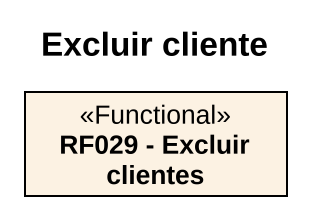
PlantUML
@startuml
title Excluir cliente
hide circle
hide empty members
class "RF029 - Excluir clientes" as RF029_Excluir_clientes <<Functional>>
@enduml
